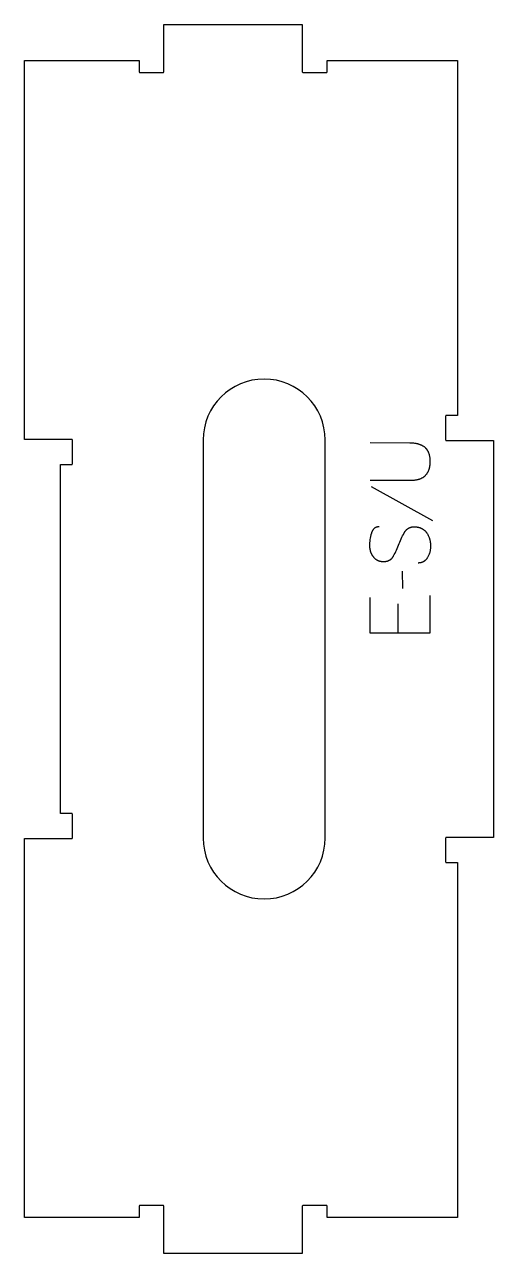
# Model space of a CAD drawing. Extents: x -115 to 121, y -309 to 309.
import ezdxf

# ---------------------------------------------------------------- set-up
doc = ezdxf.new("R2010")
doc.units = 0
for name, color, linetype in [('1_ANYTOOL_1MMDEEP_LABELS_S', 2, 'CONTINUOUS'), ('3_ANYTOOL_CUTTHROUGH_INSID', 4, 'CONTINUOUS'), ('4_ANYTOOL_CUTTHROUGH_OUTSI', 5, 'CONTINUOUS')]:
    doc.layers.add(name, color=color, linetype=linetype)

msp = doc.modelspace()

# ---------------------------------------------------------------- linework, layer by layer
at = {"layer": '1_ANYTOOL_1MMDEEP_LABELS_S'}
for p, q in [((59.31, 76.71), (90.08, 59.53)), ((74.95, 34.16), (75.04, 25.37)), ((72.77, 17.66), (72.77, 3))]:
    msp.add_line(p, q, dxfattribs=at)
for points in [[(58.84, 98.74), (78.81, 98.61), (79.4, 98.6), (79.98, 98.57), (80.53, 98.52), (81.08, 98.46), (81.34, 98.42), (81.6, 98.38), (81.85, 98.33), (82.1, 98.28), (82.35, 98.23), (82.59, 98.17), (82.83, 98.1), (83.07, 98.04), (83.29, 97.96), (83.52, 97.89), (83.74, 97.81), (83.96, 97.72), (84.17, 97.64), (84.38, 97.54), (84.58, 97.45), (84.78, 97.34), (84.98, 97.24), (85.17, 97.13), (85.36, 97.02), (85.54, 96.9), (85.72, 96.78), (85.89, 96.65), (86.06, 96.52), (86.23, 96.39), (86.39, 96.25), (86.47, 96.18), (86.54, 96.11), (86.62, 96.03), (86.69, 95.96), (86.77, 95.88), (86.84, 95.8), (86.91, 95.72), (86.98, 95.64), (87.05, 95.56), (87.11, 95.48), (87.18, 95.39), (87.24, 95.31), (87.37, 95.13), (87.49, 94.95), (87.6, 94.76), (87.71, 94.56), (87.82, 94.36), (87.92, 94.16), (88.01, 93.94), (88.1, 93.73), (88.19, 93.5), (88.27, 93.27), (88.34, 93.04), (88.41, 92.8), (88.47, 92.55), (88.53, 92.3), (88.58, 92.04), (88.63, 91.78), (88.68, 91.51), (88.72, 91.23), (88.75, 90.95), (88.78, 90.66), (88.8, 90.37), (88.82, 90.07), (88.83, 89.77), (88.84, 89.14), (88.83, 88.57), (88.8, 88.02), (88.78, 87.75), (88.76, 87.48), (88.73, 87.22), (88.7, 86.96), (88.66, 86.71), (88.61, 86.46), (88.57, 86.21), (88.51, 85.97), (88.46, 85.74), (88.4, 85.51), (88.33, 85.28), (88.26, 85.06), (88.19, 84.84), (88.11, 84.63), (88.02, 84.42), (87.94, 84.22), (87.84, 84.02), (87.75, 83.82), (87.64, 83.63), (87.54, 83.45), (87.43, 83.26), (87.31, 83.09), (87.19, 82.91), (87.07, 82.74), (86.94, 82.58), (86.81, 82.42), (86.67, 82.27), (86.53, 82.11), (86.38, 81.97), (86.23, 81.83), (86.07, 81.69), (85.91, 81.56), (85.75, 81.43), (85.58, 81.3), (85.4, 81.18), (85.22, 81.07), (85.04, 80.96), (84.85, 80.85), (84.66, 80.75), (84.46, 80.65), (84.26, 80.56), (84.06, 80.47), (83.85, 80.38), (83.63, 80.3), (83.41, 80.23), (83.19, 80.16), (82.96, 80.09), (82.73, 80.03), (82.49, 79.97), (82.25, 79.92), (82, 79.87), (81.75, 79.82), (81.5, 79.78), (81.24, 79.75), (80.97, 79.72), (80.7, 79.69), (80.15, 79.65), (79.58, 79.63), (58.84, 79.63)], [(63.43, 56.4), (63.24, 56.4), (63.15, 56.39), (63.05, 56.39), (62.96, 56.38), (62.87, 56.37), (62.79, 56.36), (62.7, 56.35), (62.61, 56.33), (62.53, 56.32), (62.44, 56.3), (62.36, 56.28), (62.28, 56.26), (62.2, 56.24), (62.11, 56.22), (62.04, 56.19), (61.96, 56.17), (61.88, 56.14), (61.8, 56.11), (61.73, 56.08), (61.66, 56.04), (61.58, 56.01), (61.51, 55.97), (61.44, 55.94), (61.37, 55.9), (61.3, 55.86), (61.23, 55.81), (61.17, 55.77), (61.1, 55.72), (61.03, 55.67), (60.97, 55.63), (60.91, 55.58), (60.85, 55.52), (60.79, 55.47), (60.73, 55.41), (60.67, 55.36), (60.61, 55.3), (60.55, 55.24), (60.5, 55.17), (60.44, 55.11), (60.39, 55.05), (60.34, 54.98), (60.29, 54.91), (60.23, 54.84), (60.19, 54.77), (60.14, 54.7), (60.09, 54.62), (60.04, 54.54), (60, 54.47), (59.95, 54.39), (59.91, 54.3), (59.87, 54.22), (59.79, 54.05), (59.71, 53.87), (59.64, 53.69), (59.57, 53.5), (59.5, 53.3), (59.44, 53.1), (59.22, 52.29), (59.03, 51.5), (58.87, 50.72), (58.73, 49.95), (58.68, 49.57), (58.63, 49.2), (58.59, 48.82), (58.56, 48.46), (58.53, 48.09), (58.51, 47.73), (58.5, 47.37), (58.5, 47.01), (58.5, 46.82), (58.5, 46.63), (58.51, 46.43), (58.53, 46.24), (58.54, 46.05), (58.56, 45.86), (58.59, 45.68), (58.61, 45.49), (58.64, 45.31), (58.68, 45.12), (58.72, 44.94), (58.76, 44.76), (58.8, 44.58), (58.85, 44.4), (58.9, 44.22), (58.96, 44.05), (59.02, 43.87), (59.08, 43.7), (59.15, 43.53), (59.22, 43.35), (59.29, 43.18), (59.37, 43.02), (59.45, 42.85), (59.53, 42.68), (59.62, 42.52), (59.71, 42.35), (59.81, 42.19), (59.91, 42.03), (60.01, 41.87), (60.12, 41.71), (60.23, 41.56), (60.34, 41.4), (60.45, 41.25), (60.57, 41.1), (60.69, 40.96), (60.81, 40.82), (60.94, 40.68), (61.07, 40.56), (61.2, 40.43), (61.34, 40.31), (61.48, 40.2), (61.62, 40.09), (61.77, 39.98), (61.91, 39.89), (62.06, 39.79), (62.22, 39.7), (62.38, 39.62), (62.54, 39.54), (62.7, 39.46), (62.87, 39.39), (63.04, 39.32), (63.21, 39.26), (63.39, 39.21), (63.56, 39.16), (63.75, 39.11), (63.93, 39.07), (64.12, 39.03), (64.31, 39), (64.51, 38.97), (64.7, 38.95), (64.91, 38.94), (65.11, 38.92), (65.32, 38.92), (65.53, 38.91), (65.74, 38.92), (65.95, 38.93), (66.16, 38.94), (66.36, 38.96), (66.56, 38.98), (66.76, 39.01), (66.95, 39.05), (67.14, 39.09), (67.33, 39.14), (67.51, 39.19), (67.69, 39.25), (67.86, 39.31), (67.95, 39.35), (68.04, 39.38), (68.12, 39.42), (68.2, 39.46), (68.28, 39.5), (68.37, 39.54), (68.45, 39.58), (68.53, 39.62), (68.6, 39.67), (68.68, 39.71), (68.76, 39.76), (68.83, 39.81), (68.91, 39.86), (68.98, 39.91), (69.06, 39.96), (69.13, 40.02), (69.2, 40.08), (69.27, 40.13), (69.34, 40.19), (69.41, 40.25), (69.48, 40.31), (69.54, 40.38), (69.61, 40.44), (69.67, 40.51), (69.8, 40.64), (69.92, 40.78), (70.04, 40.93), (70.16, 41.08), (70.27, 41.24), (70.38, 41.4), (70.48, 41.57), (70.58, 41.74), (70.97, 42.46), (71.35, 43.19), (71.72, 43.94), (72.08, 44.7), (72.43, 45.48), (72.77, 46.28), (73.1, 47.09), (73.41, 47.91), (73.72, 48.74), (74.04, 49.55), (74.38, 50.33), (74.74, 51.1), (75.11, 51.84), (75.5, 52.57), (75.91, 53.27), (76.33, 53.96), (76.44, 54.12), (76.55, 54.28), (76.67, 54.44), (76.73, 54.51), (76.79, 54.59), (76.85, 54.66), (76.91, 54.73), (76.97, 54.8), (77.04, 54.86), (77.11, 54.93), (77.17, 54.99), (77.24, 55.06), (77.31, 55.12), (77.38, 55.18), (77.45, 55.24), (77.52, 55.3), (77.59, 55.35), (77.67, 55.41), (77.74, 55.46), (77.82, 55.51), (77.89, 55.56), (77.97, 55.61), (78.05, 55.66), (78.13, 55.7), (78.21, 55.75), (78.29, 55.79), (78.38, 55.83), (78.46, 55.87), (78.54, 55.91), (78.63, 55.94), (78.72, 55.98), (78.8, 56.01), (78.89, 56.05), (78.98, 56.08), (79.07, 56.11), (79.16, 56.13), (79.26, 56.16), (79.44, 56.21), (79.64, 56.25), (79.83, 56.29), (80.03, 56.32), (80.23, 56.34), (80.44, 56.36), (80.65, 56.38), (80.87, 56.39), (81.09, 56.39), (81.31, 56.38), (81.54, 56.37), (81.77, 56.36), (82, 56.34), (82.23, 56.31), (82.45, 56.28), (82.67, 56.24), (82.89, 56.2), (83.1, 56.15), (83.31, 56.1), (83.52, 56.05), (83.72, 55.98), (83.91, 55.92), (84.11, 55.85), (84.3, 55.77), (84.49, 55.69), (84.67, 55.6), (84.85, 55.51), (85.03, 55.41), (85.2, 55.31), (85.37, 55.21), (85.53, 55.09), (85.69, 54.98), (85.85, 54.86), (86, 54.73), (86.15, 54.6), (86.3, 54.46), (86.44, 54.32), (86.58, 54.17), (86.72, 54.02), (86.85, 53.86), (86.98, 53.7), (87.1, 53.53), (87.22, 53.36), (87.34, 53.19), (87.56, 52.82), (87.76, 52.46), (87.95, 52.09), (88.13, 51.72), (88.29, 51.35), (88.44, 50.97), (88.58, 50.58), (88.64, 50.39), (88.7, 50.2), (88.76, 50), (88.81, 49.81), (88.86, 49.61), (88.9, 49.41), (88.95, 49.21), (88.98, 49.01), (89.05, 48.61), (89.11, 48.21), (89.14, 47.8), (89.17, 47.39), (89.18, 46.97), (89.18, 46.56), (89.17, 46.16), (89.14, 45.75), (89.1, 45.36), (89.05, 44.96), (88.99, 44.57), (88.91, 44.19), (88.82, 43.81), (88.72, 43.44), (88.6, 43.06), (88.47, 42.7), (88.33, 42.33), (88.18, 41.98), (88.01, 41.62), (87.83, 41.27), (87.64, 40.93), (87.54, 40.76), (87.44, 40.6), (87.33, 40.44), (87.22, 40.29), (87.11, 40.14), (86.99, 40), (86.87, 39.86), (86.75, 39.73), (86.63, 39.6), (86.5, 39.48), (86.37, 39.37), (86.24, 39.26), (86.17, 39.2), (86.1, 39.15), (86.04, 39.1), (85.97, 39.05), (85.9, 39.01), (85.82, 38.96), (85.75, 38.91), (85.68, 38.87), (85.61, 38.83), (85.53, 38.79), (85.46, 38.75), (85.38, 38.71), (85.31, 38.67), (85.23, 38.64), (85.15, 38.6), (85.07, 38.57), (84.99, 38.54), (84.91, 38.51), (84.83, 38.48), (84.75, 38.45), (84.59, 38.4), (84.42, 38.36), (84.25, 38.32), (84.07, 38.28), (83.9, 38.25), (83.72, 38.23), (83.53, 38.21), (83.35, 38.2), (83.16, 38.19), (82.97, 38.19)], [(88.84, 21.94), (88.84, 3), (58.84, 3), (58.84, 20.83)]]:
    msp.add_lwpolyline(points, dxfattribs=at)
at = {"layer": '3_ANYTOOL_CUTTHROUGH_INSID'}
msp.add_lwpolyline([(36.24, -100), (36.24, 100, 1), (-25.04, 100), (-25.04, -100, 1)], format="xyb", close=True, dxfattribs=at)
at = {"layer": '4_ANYTOOL_CUTTHROUGH_OUTSI'}
msp.add_lwpolyline([(-96.76, -87.75), (-96.76, 87.75), (-91.01, 87.75, 0.414214), (-90.76, 88), (-90.76, 100, 0.414214), (-91.01, 100.25), (-114.76, 100.25), (-114.76, 290.75), (-57.26, 290.75), (-57.26, 285, 0.414214), (-57.01, 284.75), (-45.01, 284.75, 0.414214), (-44.76, 285), (-44.76, 308.75), (24.74, 308.75), (24.74, 285, 0.414214), (24.99, 284.75), (36.99, 284.75, 0.414214), (37.24, 285), (37.24, 290.75), (102.74, 290.75), (102.74, 112.25), (96.99, 112.25, 0.414214), (96.74, 112), (96.74, 100, 0.414214), (96.99, 99.75), (120.74, 99.75), (120.74, -99.75), (96.99, -99.75, 0.414214), (96.74, -100), (96.74, -112, 0.414214), (96.99, -112.25), (102.74, -112.25), (102.74, -290.75), (37.24, -290.75), (37.24, -285, 0.414214), (36.99, -284.75), (24.99, -284.75, 0.414214), (24.74, -285), (24.74, -308.75), (-44.76, -308.75), (-44.76, -285, 0.414214), (-45.01, -284.75), (-57.01, -284.75, 0.414214), (-57.26, -285), (-57.26, -290.75), (-114.76, -290.75), (-114.76, -100.25), (-91.01, -100.25, 0.414214), (-90.76, -100), (-90.76, -88, 0.414214), (-91.01, -87.75)], format="xyb", close=True, dxfattribs=at)

doc.saveas('drawing.dxf')
